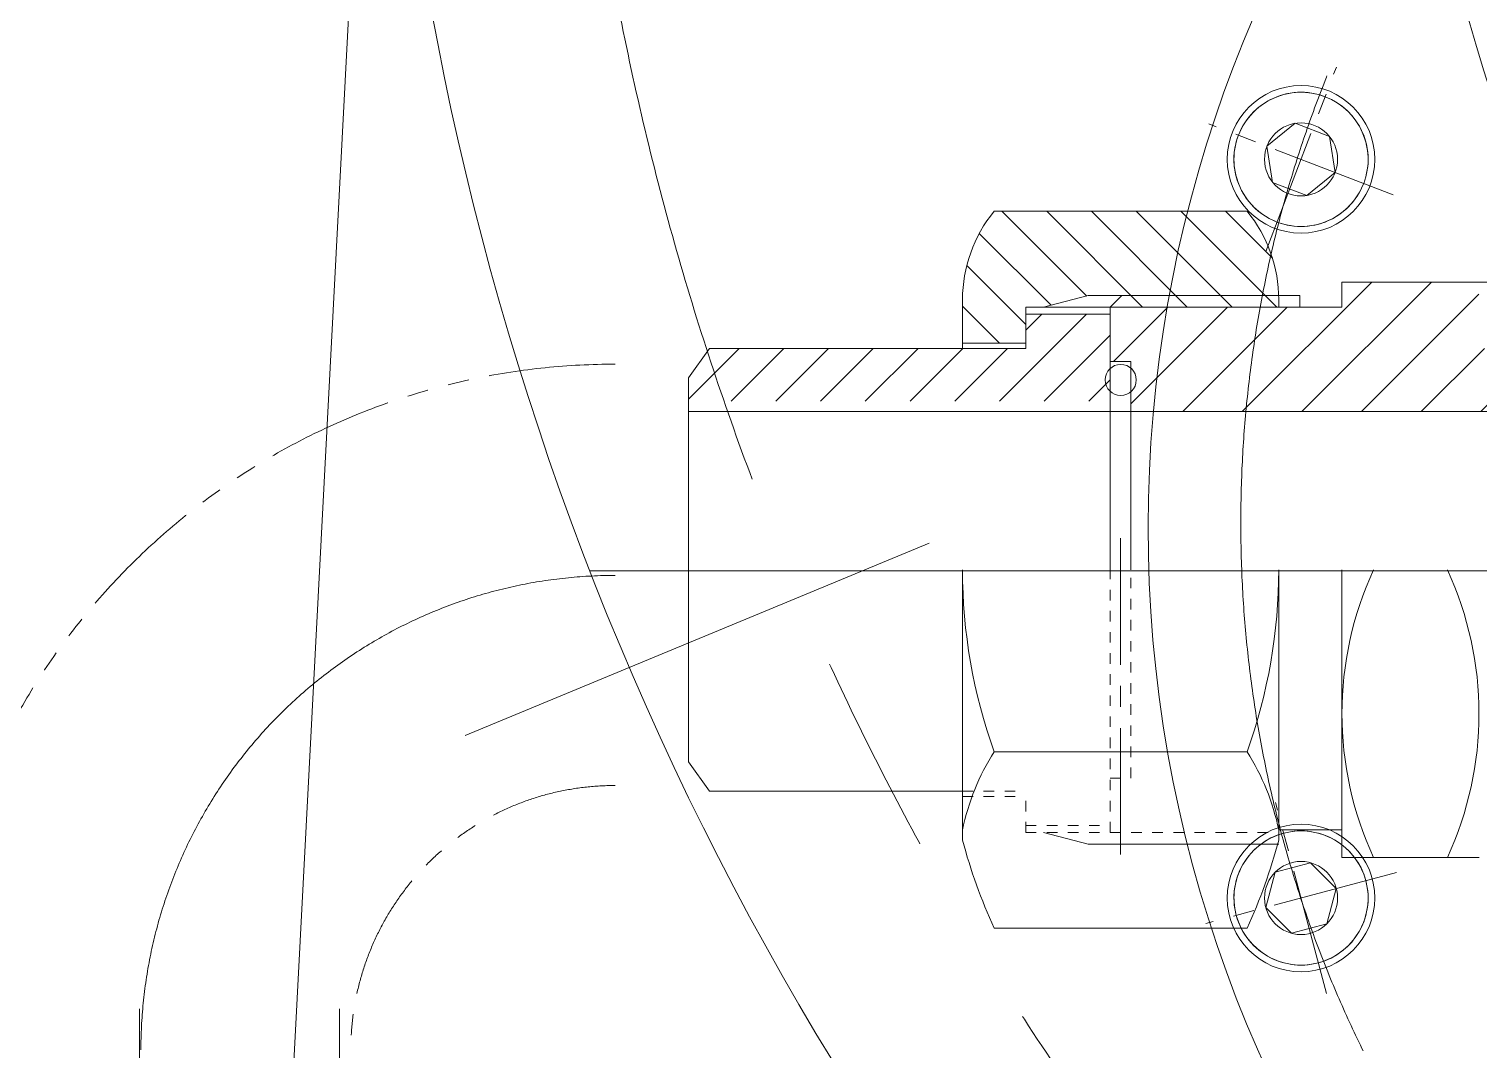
# Model space of a CAD drawing. Header units: millimetres. Extents: x 2 to 671028, y -1 to 511258.
# Drawn here: x 93453 to 96947, y 389244 to 391703 of the extents above; entities that cross this region are included whole.
import ezdxf

# ---------------------------------------------------------------- set-up
doc = ezdxf.new("R2010")
doc.units = ezdxf.units.MM
doc.header["$LTSCALE"] = 25.4
for name, pattern in [('ACAD_ISO02W100', [15, 12, -3]), ('CENTER', [50.800000000000004, 31.75, -6.35, 6.35, -6.35]), ('双点画线', [22, 12, -2, 2, -2, 2, -2]), ('点画线', [18, 12, -2, 2, -2]), ('虚线', [2, 1, -1])]:
    doc.linetypes.add(name, pattern=pattern)
for name, color, linetype, lineweight in [('CAXA1', 5, 'CENTER', 5), ('中心线层', 5, 'CENTER', 5), ('剖面线层', 4, 'Continuous', 5), ('细实线层', 7, 'Continuous', 5), ('虚线层', 6, 'ACAD_ISO02W100', 5)]:
    doc.layers.add(name, color=color, linetype=linetype, lineweight=lineweight)

msp = doc.modelspace()

# ---------------------------------------------------------------- hatches: boundary and pattern name
at = {"layer": '剖面线层', "linetype": 'Continuous', "lineweight": 5}
h = msp.add_hatch(dxfattribs=at)
h.set_pattern_fill('无图案', scale=76.2, angle=314.9999999999998, style=0, pattern_type=0)
h.set_pattern_definition([(314.9999999999998, (99256.2575244205, 390500.0444372432), (53.88153672641508, 53.88153672641477), [])])
edge = h.paths.add_edge_path(flags=0)
edge.add_line((96464.79752441104, 391033.3562064039), (96058.39752441105, 391033.3562064039))
edge.add_line((96464.79752441104, 391051.7712064004), (96464.79752441104, 391033.3562064003))
edge.add_arc((96129.76887859347, 391051.7712064004), 335.0286458324098, 359.9999999999973, 361.6291617235982)
edge.add_line((96086.33752440158, 391061.2962064004), (96464.662097227, 391061.2962064004))
edge.add_line((96058.39752441105, 391033.3562064039), (96086.3375244112, 391061.2962064041))
edge = h.paths.add_edge_path(flags=0)
edge.add_line((95855.19752441104, 390946.9962064004), (95702.79752441104, 390946.9962064004))
edge.add_line((95855.19752441104, 391016.8462064004), (95855.19752441104, 390946.9962064004))
edge.add_line((95855.19752441104, 391033.3562064039), (95855.19752441104, 391016.8462064041))
edge.add_line((95898.05259440206, 391033.3562064039), (95855.19752441326, 391033.3562064039))
edge.add_line((96005.55391854922, 391061.2962064004), (95898.05259439614, 391033.3562064002))
edge.add_line((96086.33752440158, 391061.2962064004), (96005.55391854406, 391061.2962064004))
edge.add_line((96464.66209722702, 391061.2962064004), (96086.33752440085, 391061.2962064004))
edge.add_arc((96129.76887856983, 391051.7712064004), 335.0286458333138, 1.629161723597286, 39.41595768595986)
edge.add_line((95778.99752441104, 391264.4962064004), (96388.59752441105, 391264.4962064004))
edge.add_arc((96037.82617022861, 391051.7712064004), 335.0286458333219, 140.5840423140426, 180.0000000000008)
edge.add_line((95702.79752441104, 390946.9962064004), (95702.79752441104, 391051.7712064004))
h = msp.add_hatch(dxfattribs=at)
h.set_pattern_fill('无图案', scale=101.6, angle=45, style=0, pattern_type=0)
h.set_pattern_definition([(45, (99256.2575244205, 390500.0444372432), (-71.84204896855323, 71.84204896855324), [])])
edge = h.paths.add_edge_path(flags=0)
edge.add_line((97554.45752439684, 390781.8962064004), (97308.03992099069, 390781.8962064004))
edge.add_line((97554.45752439684, 390934.2962064004), (97554.45752439684, 390781.8962064004))
edge.add_line((97336.25292779245, 390934.2962064004), (97554.45752439612, 390934.2962064004))
edge.add_arc((99256.2575244205, 390500.0444372432), 1968.499999999831, 167.2557037164786, 171.7680417789474)
edge.add_line((96108.43552440441, 390781.8962064004), (96108.43552440441, 390829.7321277831))
edge.add_line((97308.03992098775, 390781.8962064004), (96108.43552439408, 390781.8962064004))
edge.add_arc((99256.2575244205, 390500.0444372432), 1968.499999999831, 167.2557037164786, 171.7680417789474)
edge.add_line((97021.05752439685, 390934.2962064004), (97336.25292779245, 390934.2962064004))
edge.add_line((96947.39752441105, 390934.2962064004), (97021.0575244109, 390934.2962064004))
edge.add_line((96947.39752441105, 390955.2089860144), (96947.39752441105, 390934.2962063997))
edge.add_line((96947.39752441105, 391093.8031319688), (96947.39752441105, 390955.2089860155))
edge.add_line((96617.19752441104, 391093.8031319688), (96947.39752441103, 391093.8031319688))
edge.add_line((96617.19752441104, 391033.3562064039), (96617.19752441104, 391093.8031319717))
edge.add_line((96515.59752441105, 391033.3562064039), (96617.19752441105, 391033.3562064039))
edge.add_line((96464.79752441104, 391033.3562064039), (96515.59752441105, 391033.3562064039))
edge.add_line((96058.39752441105, 391033.3562064039), (96464.79752441104, 391033.3562064039))
edge.add_line((96058.39752441105, 391016.8462064004), (96058.39752441105, 391033.3562064002))
edge.add_line((96058.39752441105, 390902.5462064004), (96058.39752441105, 391016.8462064004))
edge.add_line((96108.43552440441, 390902.5462064004), (96058.39752440438, 390902.5462064004))
edge.add_line((96108.43552440441, 390886.6006303396), (96108.43552440441, 390902.5462063997))
edge.add_arc((96083.9916356815, 390858.1663790623), 37.49680441130784, 310.6844470242543, 409.3155529757922)
h = msp.add_hatch(dxfattribs=at)
h.set_pattern_fill('无图案', scale=76.2, angle=44.99999999999989, style=0, pattern_type=0)
h.set_pattern_definition([(44.99999999999989, (99256.2575244205, 390500.0444372432), (-53.88153672641482, 53.88153672641504), [])])
edge = h.paths.add_edge_path(flags=0)
edge.add_line((96058.39752441105, 390807.2962064004), (95042.39752441105, 390807.2962064004))
edge.add_line((96058.39752441105, 390902.5462064004), (96058.39752441105, 390807.2962064004))
edge.add_line((96058.39752441105, 391016.8462064004), (96058.39752441105, 390902.5462064004))
edge.add_line((95855.19752441104, 391016.8462064004), (96058.39752441103, 391016.8462064004))
edge.add_line((95855.19752441104, 390946.9962064004), (95855.19752441104, 391016.8462064004))
edge.add_line((95855.19752441104, 390934.2962064004), (95855.19752441104, 390946.9962064004))
edge.add_line((95702.79752441104, 390934.2962064004), (95855.19752441104, 390934.2962064004))
edge.add_line((95093.19752441104, 390934.2962064004), (95702.79752441104, 390934.2962064004))
edge.add_line((95042.39752441105, 390883.4962064004), (95093.19752441105, 390934.2962064004))
edge.add_line((95042.39752441105, 390807.2962064004), (95042.39752441105, 390883.4962064004))

# ---------------------------------------------------------------- linework, layer by layer
at = {"color": 7, "lineweight": 5}
for p, q in [((94313.24084842, 393456.0640154163), (93839.74189945143, 384421.1658483834)), ((96445.1480085723, 391533.6310401635), (96437.70960665363, 391529.5923174446)), ((96452.78758681193, 391537.2749320746), (96445.1480085723, 391533.6310401635)), ((96460.60740186702, 391540.5140055261), (96452.78758681193, 391537.2749320746)), ((96468.58602013774, 391543.3393824379), (96460.60740186702, 391540.5140055261)), ((96476.70157280863, 391545.7433186547), (96468.58602013774, 391543.3393824379)), ((96484.9318156736, 391547.7192251474), (96476.70157280863, 391545.7433186547)), ((96493.25419023838, 391549.2616861099), (96484.9318156736, 391547.7192251474)), ((96501.64588546156, 391550.3664737377), (96493.25419023838, 391549.2616861099)), ((96510.08390025272, 391551.0305599019), (96501.64588546156, 391550.3664737377)), ((96518.54510665647, 391551.2521243934), (96510.08390025272, 391551.0305599019)), ((96527.00631303656, 391551.0305599019), (96518.54510665647, 391551.2521243934)), ((96535.44432782773, 391550.3664737377), (96527.00631303656, 391551.0305599019)), ((96543.83602305091, 391549.2616861099), (96535.44432782773, 391550.3664737377)), ((96552.1583976157, 391547.7192251474), (96543.83602305091, 391549.2616861099)), ((96560.38864048067, 391545.7433186547), (96552.1583976157, 391547.7192251474)), ((96568.50419315156, 391543.3393824379), (96560.38864048067, 391545.7433186547)), ((96576.48281142228, 391540.5140055261), (96568.50419315156, 391543.3393824379)), ((96584.30262647737, 391537.2749320746), (96576.48281142228, 391540.5140055261)), ((96576.48281142228, 391540.5140055261), (96576.48281142228, 391540.5140055261)), ((96591.94220474064, 391533.6310401635), (96584.30262647737, 391537.2749320746)), ((96599.38060665931, 391529.5923174446), (96591.94220474064, 391533.6310401635)), ((96398.40013957136, 391497.7601386582), (96392.90314191244, 391491.3239813382)), ((96404.2264462255, 391503.8997848128), (96398.40013957136, 391497.7601386582)), ((96410.36609238591, 391509.7260914728), (96404.2264462255, 391503.8997848128)), ((96416.80224970002, 391515.2230891258), (96410.36609238591, 391509.7260914728)), ((96423.51727710366, 391520.3757108915), (96416.80224970002, 391515.2230891258)), ((96430.49276922047, 391525.1698337834), (96423.51727710366, 391520.3757108915)), ((96437.70960665363, 391529.5923174446), (96430.49276922047, 391525.1698337834)), ((96606.59744409248, 391525.1698337834), (96599.38060665931, 391529.5923174446)), ((96613.57293618564, 391520.3757108915), (96606.59744409248, 391525.1698337834)), ((96620.28796358928, 391515.2230891258), (96613.57293618564, 391520.3757108915)), ((96626.72412090338, 391509.7260914728), (96620.28796358928, 391515.2230891258)), ((96632.8637670638, 391503.8997848128), (96626.72412090338, 391509.7260914728)), ((96638.69007371794, 391497.7601386582), (96632.8637670638, 391503.8997848128)), ((96644.18707137684, 391491.3239813382), (96638.69007371794, 391497.7601386582)), ((96374.49519086293, 391462.9782224778), (96370.85129896365, 391455.3386442145)), ((96378.53391358777, 391470.4166243905), (96374.49519086293, 391462.9782224778)), ((96382.95639726668, 391477.6334618237), (96378.53391358777, 391470.4166243905)), ((96387.7505201349, 391484.6089539168), (96382.95639726668, 391477.6334618237)), ((96392.90314191244, 391491.3239813382), (96387.7505201349, 391484.6089539168)), ((96436.40106306244, 391421.1132684132), (96504.7807226166, 391476.4860248997)), ((96436.40106306244, 391421.1132684132), (96504.7807226166, 391476.4860248997)), ((96586.92476618699, 391444.9538808801), (96504.7807226166, 391476.4860248997)), ((96649.3396931544, 391484.6089539168), (96644.18707137684, 391491.3239813382)), ((96654.13381602262, 391477.6334618237), (96649.3396931544, 391484.6089539168)), ((96658.55629970152, 391470.4166243905), (96654.13381602262, 391477.6334618237)), ((96662.59502242635, 391462.9782224778), (96658.55629970152, 391470.4166243905)), ((96666.23891432564, 391455.3386442145), (96662.59502242635, 391462.9782224778)), ((96362.38291237764, 391431.4246582355), (96360.40700589083, 391423.1944153587)), ((96364.78684858847, 391439.5402108946), (96362.38291237764, 391431.4246582355)), ((96367.612225518, 391447.5188291653), (96364.78684858847, 391439.5402108946)), ((96370.85129896365, 391455.3386442145), (96367.612225518, 391447.5188291653)), ((96600.68915022686, 391358.0489803739), (96586.92476618699, 391444.9538808801)), ((96669.47798777129, 391447.5188291653), (96666.23891432564, 391455.3386442145)), ((96672.30336470083, 391439.5402108946), (96669.47798777129, 391447.5188291653)), ((96674.70730091166, 391431.4246582355), (96672.30336470083, 391439.5402108946)), ((96676.68320739847, 391423.1944153587), (96674.70730091166, 391431.4246582355)), ((96357.0956711363, 391398.0423307737), (96356.8741066508, 391389.5811243936)), ((96357.75975730643, 391406.4803455767), (96357.0956711363, 391398.0423307737)), ((96358.86454493421, 391414.872040788), (96357.75975730643, 391406.4803455767)), ((96360.40700589083, 391423.1944153587), (96358.86454493421, 391414.872040788)), ((96436.40106306244, 391421.1132684132), (96450.16544710229, 391334.2083679012)), ((96678.22566837873, 391414.872040788), (96676.68320739847, 391423.1944153587)), ((96679.33045598287, 391406.4803455767), (96678.22566837873, 391414.872040788)), ((96679.99454215298, 391398.0423307737), (96679.33045598287, 391406.4803455767)), ((96680.21610666215, 391389.5811243936), (96679.99454215298, 391398.0423307737)), ((96356.8741066508, 391389.5811243936), (96357.0956711363, 391381.1199180135)), ((96357.0956711363, 391381.1199180135), (96357.75975730643, 391372.6819032105)), ((96357.75975730643, 391372.6819032105), (96358.86454493421, 391364.2902079932)), ((96358.86454493421, 391364.2902079932), (96360.40700589083, 391355.9678334285)), ((96600.68915022686, 391358.0489803739), (96532.30949067268, 391302.6762238875)), ((96676.68320739847, 391355.9678334285), (96678.22566837873, 391364.2902079932)), ((96678.22566837873, 391364.2902079932), (96679.33045598287, 391372.6819032105)), ((96679.33045598287, 391372.6819032105), (96679.99454215298, 391381.1199180135)), ((96679.99454215298, 391381.1199180135), (96680.21610666215, 391389.5811243936)), ((96360.40700589083, 391355.9678334285), (96362.38291237764, 391347.7375905517)), ((96362.38291237764, 391347.7375905517), (96364.78684858847, 391339.6220378926)), ((96364.78684858847, 391339.6220378926), (96367.612225518, 391331.6434196219)), ((96367.612225518, 391331.6434196219), (96370.85129896365, 391323.8236045727)), ((96370.85129896365, 391323.8236045727), (96374.49519086293, 391316.1840263094)), ((96532.30949067268, 391302.6762238875), (96450.16544710229, 391334.2083679012)), ((96662.59502242635, 391316.1840263094), (96666.23891432564, 391323.8236045727)), ((96666.23891432564, 391323.8236045727), (96669.47798777129, 391331.6434196219)), ((96669.47798777129, 391331.6434196219), (96672.30336470083, 391339.6220378926)), ((96669.47798777129, 391331.6434196219), (96669.47798777129, 391331.6434196219)), ((96672.30336470083, 391339.6220378926), (96674.70730091166, 391347.7375905517)), ((96674.70730091166, 391347.7375905517), (96676.68320739847, 391355.9678334285)), ((96374.49519086293, 391316.1840263094), (96378.53391358777, 391308.7456243967)), ((96378.53391358777, 391308.7456243967), (96382.95639726668, 391301.5287869635)), ((96382.95639726668, 391301.5287869635), (96387.7505201349, 391294.5532948644)), ((96387.7505201349, 391294.5532948644), (96392.90314191244, 391287.8382674489)), ((96392.90314191244, 391287.8382674489), (96398.40013957136, 391281.402110129)), ((96638.69007371794, 391281.402110129), (96644.18707137684, 391287.8382674489)), ((96644.18707137684, 391287.8382674489), (96649.3396931544, 391294.5532948644)), ((96649.3396931544, 391294.5532948644), (96654.13381602262, 391301.5287869635)), ((96654.13381602262, 391301.5287869635), (96658.55629970152, 391308.7456243967)), ((96658.55629970152, 391308.7456243967), (96662.59502242635, 391316.1840263094)), ((95778.99752441104, 391264.4962064004), (96388.59752441105, 391264.4962064004)), ((96398.40013957136, 391281.402110129), (96404.2264462255, 391275.2624639744)), ((96404.2264462255, 391275.2624639744), (96410.36609238591, 391269.4361573144)), ((96410.36609238591, 391269.4361573144), (96416.80224970002, 391263.9391596555)), ((96416.80224970002, 391263.9391596555), (96423.51727710366, 391258.7865378957)), ((96423.51727710366, 391258.7865378957), (96430.49276922047, 391253.9924150038)), ((96430.49276922047, 391253.9924150038), (96437.70960665363, 391249.5699313367)), ((96599.38060665931, 391249.5699313367), (96606.59744409248, 391253.9924150038)), ((96606.59744409248, 391253.9924150038), (96613.57293618564, 391258.7865378957)), ((96613.57293618564, 391258.7865378957), (96620.28796358928, 391263.9391596555)), ((96620.28796358928, 391263.9391596555), (96626.72412090338, 391269.4361573144)), ((96626.72412090338, 391269.4361573144), (96632.8637670638, 391275.2624639744)), ((96632.8637670638, 391275.2624639744), (96638.69007371794, 391281.402110129)), ((96437.70960665363, 391249.5699313367), (96445.1480085723, 391245.5312086237)), ((96445.1480085723, 391245.5312086237), (96452.78758681193, 391241.8873167126)), ((96452.78758681193, 391241.8873167126), (96460.60740186702, 391238.648243261)), ((96460.60740186702, 391238.648243261), (96460.60740186702, 391238.648243261)), ((96460.60740186702, 391238.648243261), (96468.58602013774, 391235.8228663433)), ((96468.58602013774, 391235.8228663433), (96476.70157280863, 391233.4189301325)), ((96476.70157280863, 391233.4189301325), (96484.9318156736, 391231.4430236339)), ((96484.9318156736, 391231.4430236339), (96493.25419023838, 391229.9005626772)), ((96493.25419023838, 391229.9005626772), (96501.64588546156, 391228.7957750435)), ((96501.64588546156, 391228.7957750435), (96510.08390025272, 391228.1316888793)), ((96510.08390025272, 391228.1316888793), (96518.54510665647, 391227.9101243938)), ((96518.54510665647, 391227.9101243938), (96527.00631303656, 391228.1316888793)), ((96527.00631303656, 391228.1316888793), (96535.44432782773, 391228.7957750435)), ((96535.44432782773, 391228.7957750435), (96543.83602305091, 391229.9005626772)), ((96543.83602305091, 391229.9005626772), (96552.1583976157, 391231.4430236339)), ((96552.1583976157, 391231.4430236339), (96560.38864048067, 391233.4189301325)), ((96560.38864048067, 391233.4189301325), (96568.50419315156, 391235.8228663433)), ((96568.50419315156, 391235.8228663433), (96576.48281142228, 391238.648243261)), ((96576.48281142228, 391238.648243261), (96584.30262647737, 391241.8873167126)), ((96584.30262647737, 391241.8873167126), (96591.94220474064, 391245.5312086237)), ((96591.94220474064, 391245.5312086237), (96599.38060665931, 391249.5699313367)), ((97021.05752439685, 391093.8031319688), (96617.19752441104, 391093.8031319688)), ((96617.19752441104, 391093.8031319688), (96617.19752441104, 391033.3562064039)), ((95702.79752441104, 391051.7712064004), (95702.79752441104, 390934.2962064004)), ((96058.39752441105, 391033.3562064039), (96086.33752440158, 391061.2962064004)), ((96464.66209722702, 391061.2962064004), (96515.59752441105, 391061.2962064004)), ((96464.79752441104, 391051.7712064004), (96464.79752441104, 391033.3562064039)), ((96515.59752441105, 391061.2962064004), (96515.59752441105, 391033.3562064039)), ((95855.19752441104, 391033.3562064039), (96617.19752441104, 391033.3562064039)), ((95855.19752441104, 391033.3562064039), (95855.19752441104, 390934.2962064004)), ((95855.19752441104, 391016.8462064004), (96058.39752441105, 391016.8462064004)), ((96058.39752441105, 391033.3562064039), (96058.39752441105, 390400.8962064004)), ((95702.79752441104, 390946.9962064004), (95855.19752441104, 390946.9962064004)), ((95093.19752441104, 390934.2962064004), (95042.39752441105, 390863.3256177647)), ((95093.19752441104, 390934.2962064004), (95855.19752441104, 390934.2962064004)), ((96058.39752441105, 390902.5462064004), (96108.43552440441, 390902.5462064004)), ((96108.43552440441, 390902.5462064004), (96108.43552440441, 390400.8962064004)), ((95042.39752441105, 390863.3256177647), (95042.39752441105, 389938.6432567146)), ((95042.39752441105, 390781.8962064004), (96058.39752441105, 390781.8962064004)), ((95928.00868262518, 390781.8962064004), (97554.37068260815, 390781.8962064004)), ((95702.79752441104, 390400.8962064004), (95702.79752441104, 389750.0212064004)), ((96464.79752441104, 390400.8962064004), (96464.79752441104, 389750.0212064004)), ((96617.19752441104, 390400.8962064004), (96617.19752441104, 389707.989280832)), ((96388.59752441105, 389962.7462064004), (95778.99752441104, 389962.7462064004)), ((95093.19752441104, 389867.6726680848), (95042.39752441105, 389938.6432567146)), ((95093.19752441104, 389867.4962064004), (95702.79752441104, 389867.4962064004)), ((96437.70960665363, 389750.5189431437), (96430.49276922047, 389746.0964594766)), ((96445.1480085723, 389754.5576658627), (96437.70960665363, 389750.5189431437)), ((96452.78758681193, 389758.2015577737), (96445.1480085723, 389754.5576658627)), ((96460.60740186702, 389761.4406312194), (96452.78758681193, 389758.2015577737)), ((96468.58602013774, 389764.2660081312), (96460.60740186702, 389761.4406312194)), ((96464.79752441104, 389774.5198430136), (96617.19752441104, 389774.5198430136)), ((96476.70157280863, 389766.6699443479), (96468.58602013774, 389764.2660081312)), ((96484.9318156736, 389768.6458508466), (96476.70157280863, 389766.6699443479)), ((96476.70157280863, 389766.6699443479), (96476.70157280863, 389766.6699443479)), ((96493.25419023838, 389770.1883118032), (96484.9318156736, 389768.6458508466)), ((96501.64588546156, 389771.293099431), (96493.25419023838, 389770.1883118032)), ((96510.08390025272, 389771.957185607), (96501.64588546156, 389771.293099431)), ((96518.54510665647, 389772.1787500866), (96510.08390025272, 389771.957185607)), ((96527.00631303656, 389771.957185607), (96518.54510665647, 389772.1787500866)), ((96535.44432782773, 389771.293099431), (96527.00631303656, 389771.957185607)), ((96543.83602305091, 389770.1883118032), (96535.44432782773, 389771.293099431)), ((96552.1583976157, 389768.6458508466), (96543.83602305091, 389770.1883118032)), ((96560.38864048067, 389766.6699443479), (96552.1583976157, 389768.6458508466)), ((96568.50419315156, 389764.2660081312), (96560.38864048067, 389766.6699443479)), ((96576.48281142228, 389761.4406312194), (96568.50419315156, 389764.2660081312)), ((96584.30262647737, 389758.2015577737), (96576.48281142228, 389761.4406312194)), ((96591.94220474064, 389754.5576658627), (96584.30262647737, 389758.2015577737)), ((96599.38060665931, 389750.5189431437), (96591.94220474064, 389754.5576658627)), ((96606.59744409248, 389746.0964594766), (96599.38060665931, 389750.5189431437)), ((96398.40013957136, 389718.6867643515), (96392.90314191244, 389712.2506070315)), ((96404.2264462255, 389724.8264105119), (96398.40013957136, 389718.6867643515)), ((96410.36609238591, 389730.652717172), (96404.2264462255, 389724.8264105119)), ((96416.80224970002, 389736.149714819), (96410.36609238591, 389730.652717172)), ((96423.51727710366, 389741.3023365848), (96416.80224970002, 389736.149714819)), ((96430.49276922047, 389746.0964594766), (96423.51727710366, 389741.3023365848)), ((96613.57293618564, 389741.3023365848), (96606.59744409248, 389746.0964594766)), ((96620.28796358928, 389736.149714819), (96613.57293618564, 389741.3023365848)), ((96626.72412090338, 389730.652717172), (96620.28796358928, 389736.149714819)), ((96632.8637670638, 389724.8264105119), (96626.72412090338, 389730.652717172)), ((96638.69007371794, 389718.6867643515), (96632.8637670638, 389724.8264105119)), ((96644.18707137684, 389712.2506070315), (96638.69007371794, 389718.6867643515)), ((96374.49519086293, 389683.904848171), (96370.85129896365, 389676.2652699137)), ((96378.53391358777, 389691.3432500897), (96374.49519086293, 389683.904848171)), ((96382.95639726668, 389698.5600875228), (96378.53391358777, 389691.3432500897)), ((96387.7505201349, 389705.5355796101), (96382.95639726668, 389698.5600875228)), ((96392.90314191244, 389712.2506070315), (96387.7505201349, 389705.5355796101)), ((96541.31812362968, 389695.4978065496), (96456.32806717287, 389672.7247895527)), ((96603.53516311328, 389633.2807670837), (96541.31812362968, 389695.4978065496)), ((96947.39752441105, 389707.989280832), (96617.19752441104, 389707.989280832)), ((96649.3396931544, 389705.5355796101), (96644.18707137684, 389712.2506070315)), ((96654.13381602262, 389698.5600875228), (96649.3396931544, 389705.5355796101)), ((96658.55629970152, 389691.3432500897), (96654.13381602262, 389698.5600875228)), ((96662.59502242635, 389683.904848171), (96658.55629970152, 389691.3432500897)), ((96666.23891432564, 389676.2652699137), (96662.59502242635, 389683.904848171)), ((96362.38291237764, 389652.3512839288), (96360.40700589083, 389644.1210410579)), ((96364.78684858847, 389660.4668365878), (96362.38291237764, 389652.3512839288)), ((96367.612225518, 389668.4454548585), (96364.78684858847, 389660.4668365878)), ((96370.85129896365, 389676.2652699137), (96367.612225518, 389668.4454548585)), ((96433.55505019966, 389587.7347330959), (96456.32806717287, 389672.7247895527)), ((96433.55505019966, 389587.7347330959), (96456.32806717287, 389672.7247895527)), ((96669.47798777129, 389668.4454548585), (96666.23891432564, 389676.2652699137)), ((96672.30336470083, 389660.4668365878), (96669.47798777129, 389668.4454548585)), ((96674.70730091166, 389652.3512839288), (96672.30336470083, 389660.4668365878)), ((96676.68320739847, 389644.1210410579), (96674.70730091166, 389652.3512839288)), ((96674.70730091166, 389652.3512839288), (96674.70730091166, 389652.3512839288)), ((96357.0956711363, 389618.9689564729), (96356.8741066508, 389610.5077500868)), ((96356.8741066508, 389610.5077500868), (96357.0956711363, 389602.0465437067)), ((96357.75975730643, 389627.4069712759), (96357.0956711363, 389618.9689564729)), ((96358.86454493421, 389635.7986664872), (96357.75975730643, 389627.4069712759)), ((96360.40700589083, 389644.1210410579), (96358.86454493421, 389635.7986664872)), ((96603.53516311328, 389633.2807670837), (96580.76214611642, 389548.290710621)), ((96678.22566837873, 389635.7986664872), (96676.68320739847, 389644.1210410579)), ((96679.33045598287, 389627.4069712759), (96678.22566837873, 389635.7986664872)), ((96679.99454215298, 389618.9689564729), (96679.33045598287, 389627.4069712759)), ((96680.21610666215, 389610.5077500868), (96679.99454215298, 389618.9689564729)), ((96679.99454215298, 389602.0465437067), (96680.21610666215, 389610.5077500868)), ((96357.0956711363, 389602.0465437067), (96357.75975730643, 389593.6085289037)), ((96357.75975730643, 389593.6085289037), (96358.86454493421, 389585.2168336924)), ((96358.86454493421, 389585.2168336924), (96360.40700589083, 389576.8944591217)), ((96360.40700589083, 389576.8944591217), (96362.38291237764, 389568.6642162508)), ((96433.55505019966, 389587.7347330959), (96495.7720896596, 389525.51769363)), ((96674.70730091166, 389568.6642162508), (96676.68320739847, 389576.8944591217)), ((96676.68320739847, 389576.8944591217), (96678.22566837873, 389585.2168336924)), ((96678.22566837873, 389585.2168336924), (96679.33045598287, 389593.6085289037)), ((96679.33045598287, 389593.6085289037), (96679.99454215298, 389602.0465437067)), ((96362.38291237764, 389568.6642162508), (96364.78684858847, 389560.5486635918)), ((96364.78684858847, 389560.5486635918), (96367.612225518, 389552.5700453151)), ((96367.612225518, 389552.5700453151), (96370.85129896365, 389544.750230266)), ((96370.85129896365, 389544.750230266), (96374.49519086293, 389537.1106520027)), ((96580.76214611642, 389548.290710621), (96495.7720896596, 389525.51769363)), ((96662.59502242635, 389537.1106520027), (96666.23891432564, 389544.750230266)), ((96666.23891432564, 389544.750230266), (96669.47798777129, 389552.5700453151)), ((96669.47798777129, 389552.5700453151), (96672.30336470083, 389560.5486635918)), ((96672.30336470083, 389560.5486635918), (96674.70730091166, 389568.6642162508)), ((95778.99752441104, 389537.4726680848), (96388.59752441105, 389537.4726680848)), ((96374.49519086293, 389537.1106520027), (96378.53391358777, 389529.6722500899)), ((96378.53391358777, 389529.6722500899), (96382.95639726668, 389522.4554126568)), ((96382.95639726668, 389522.4554126568), (96387.7505201349, 389515.4799205695)), ((96387.7505201349, 389515.4799205695), (96392.90314191244, 389508.7648931482)), ((96392.90314191244, 389508.7648931482), (96398.40013957136, 389502.3287358281)), ((96638.69007371794, 389502.3287358281), (96644.18707137684, 389508.7648931482)), ((96644.18707137684, 389508.7648931482), (96649.3396931544, 389515.4799205695)), ((96649.3396931544, 389515.4799205695), (96654.13381602262, 389522.4554126568)), ((96654.13381602262, 389522.4554126568), (96658.55629970152, 389529.6722500899)), ((96658.55629970152, 389529.6722500899), (96662.59502242635, 389537.1106520027)), ((96398.40013957136, 389502.3287358281), (96404.2264462255, 389496.1890896677)), ((96404.2264462255, 389496.1890896677), (96410.36609238591, 389490.3627830076)), ((96410.36609238591, 389490.3627830076), (96416.80224970002, 389484.8657853546)), ((96416.80224970002, 389484.8657853546), (96423.51727710366, 389479.713163589)), ((96423.51727710366, 389479.713163589), (96430.49276922047, 389474.919040697)), ((96430.49276922047, 389474.919040697), (96437.70960665363, 389470.49655703)), ((96599.38060665931, 389470.49655703), (96606.59744409248, 389474.919040697)), ((96606.59744409248, 389474.919040697), (96613.57293618564, 389479.713163589)), ((96613.57293618564, 389479.713163589), (96620.28796358928, 389484.8657853546)), ((96620.28796358928, 389484.8657853546), (96626.72412090338, 389490.3627830076)), ((96626.72412090338, 389490.3627830076), (96632.8637670638, 389496.1890896677)), ((96632.8637670638, 389496.1890896677), (96638.69007371794, 389502.3287358281)), ((96437.70960665363, 389470.49655703), (96445.1480085723, 389466.4578343169)), ((96445.1480085723, 389466.4578343169), (96452.78758681193, 389462.8139424059)), ((96452.78758681193, 389462.8139424059), (96460.60740186702, 389459.5748689543)), ((96460.60740186702, 389459.5748689543), (96468.58602013774, 389456.7494920425)), ((96468.58602013774, 389456.7494920425), (96476.70157280863, 389454.3455558257)), ((96476.70157280863, 389454.3455558257), (96484.9318156736, 389452.3696493271)), ((96484.9318156736, 389452.3696493271), (96493.25419023838, 389450.8271883764)), ((96493.25419023838, 389450.8271883764), (96501.64588546156, 389449.7224007427)), ((96501.64588546156, 389449.7224007427), (96510.08390025272, 389449.0583145726)), ((96510.08390025272, 389449.0583145726), (96518.54510665647, 389448.836750093)), ((96518.54510665647, 389448.836750093), (96527.00631303656, 389449.0583145726)), ((96527.00631303656, 389449.0583145726), (96535.44432782773, 389449.7224007427)), ((96535.44432782773, 389449.7224007427), (96543.83602305091, 389450.8271883764)), ((96543.83602305091, 389450.8271883764), (96552.1583976157, 389452.3696493271)), ((96552.1583976157, 389452.3696493271), (96560.38864048067, 389454.3455558257)), ((96560.38864048067, 389454.3455558257), (96568.50419315156, 389456.7494920425)), ((96560.38864048067, 389454.3455558257), (96560.38864048067, 389454.3455558257)), ((96568.50419315156, 389456.7494920425), (96576.48281142228, 389459.5748689543)), ((96576.48281142228, 389459.5748689543), (96584.30262647737, 389462.8139424059)), ((96584.30262647737, 389462.8139424059), (96591.94220474064, 389466.4578343169)), ((96591.94220474064, 389466.4578343169), (96599.38060665931, 389470.49655703))]:
    msp.add_line(p, q, dxfattribs=at)
for centre, radius in [((101669.3690473909, 393069.6663581504), 9811.03989755458), ((101669.3690473909, 393069.6663581504), 4931.966972497355), ((96518.54510665647, 391389.5811243936), 177.8), ((96518.54510665647, 391389.5811243936), 87.98818102449896), ((96518.54510665647, 389610.5077500868), 177.8), ((96518.54510665647, 389610.5077500868), 87.98818102449896)]:
    msp.add_circle(centre, radius, dxfattribs=at)
for centre, radius, start, end in [((101675.9905718509, 399420.5573617356), 14795.5, 301.3557931603836, 238.5850138849788), ((101662.5244769191, 399420.5573617356), 13868.40000000001, 303.5084241406879, 236.5560396315401), ((101669.3690473909, 393070.5573617356), 7365.999999999982, 148.668748837498, 31.33325685429605), ((99261.56198877897, 390500.0444372432), 3111.500000000002, 108.8191511399949, 344.8541404435543), ((96518.54510665647, 391389.5811243936), 161.671, 339.0000000005918, 159.0000000005918), ((96518.54510665647, 391389.5811243936), 161.671, 159.0000000005918, 339.0000000005918), ((96037.82617022861, 391051.7712064004), 335.0286458333189, 140.5840423117712, 180.0000020752369), ((96129.76887856983, 391051.7712064004), 335.0286458333146, 359.9999979030852, 39.41595779370502), ((97000.57877441104, 390400.8962064004), 1297.781249999988, 180, 199.7316138814002), ((95167.01627438738, 390400.8962064004), 1297.781249999959, 340.2683861185998, 0), ((97442.89596191104, 390054.4427436191), 825.6984374999762, 155.1913976043324, 204.8086023956676), ((96121.69908691105, 390054.4427436191), 825.6984374999762, 335.1913976043323, 24.80860239566767), ((96255.60076288413, 389660.2648340598), 564.4870481547342, 147.5983065725531, 168.3223669403986), ((95911.99428593795, 389660.2648340598), 564.4870481547342, 11.67763305960136, 32.40169342744691), ((96518.54510665647, 389610.5077500868), 161.671, 15.00000000027671, 195.0000000002767), ((97004.85238816551, 390096.8827780219), 1347.464217739237, 194.9169116043658, 204.5292463386679), ((95162.74266065657, 390096.8827780219), 1347.464217739238, 335.4707536613321, 345.0830883956341), ((96518.54510665647, 389610.5077500868), 161.671, 195.0000000002767, 15.00000000027671)]:
    msp.add_arc(centre, radius, start, end, dxfattribs=at)
msp.add_open_spline([(112198.5427856337, 409943.1789054616), (111307.2470530167, 410897.4012752193), (109271.0579454396, 412607.2829161896), (105648.3866610946, 414323.4293545559), (101648.9464515494, 415013.2322263655), (97577.23854547665, 414596.344339884), (93714.41176032666, 413143.8676988124), (90329.11237771678, 410718.7625545702), (87667.69709786214, 407468.2136954415), (85926.41424469519, 403609.8767344073), (85198.87912497595, 399395.78851696), (85693.17407084386, 395116.6753073484), (87239.8714190146, 391073.051955819), (89811.09554308541, 387548.4581325737), (93226.13137570788, 384790.0567672118), (97266.85880996696, 383002.3050718221), (101660.4092579354, 382303.5371758403), (106112.0030346209, 382788.5627114057), (110316.2048724221, 384409.2140055803), (113975.4500519028, 387087.7101671454), (116841.9189455209, 390638.1022690486), (118700.9587360326, 394836.9310792258), (119165.4301173266, 397877.9604662112), (119207.7309877658, 399400.358219332)], degree=3, knots=[0, 0, 0, 0, 6187.66602571643, 12450.35545818365, 18783.7763803084, 25175.55398044752, 31622.06567916289, 38124.71359481811, 44683.23785818888, 51298.55092183362, 57973.87072775419, 64697.01929391086, 71462.74865718019, 78273.5017955374, 85129.2788968426, 92030.08014527893, 98977.28584344212, 105969.7011519076, 113006.6229990649, 120087.9511856509, 127214.4959447548, 134386.4928486813, 141603.663266158, 141603.663266158, 141603.663266158, 141603.663266158], dxfattribs=at)
at = {"layer": 'CAXA1', "linetype": 'CENTER', "lineweight": 5, "ltscale": 3}
for p, q in [((95622.40174813289, 390465.4156512353), (94504.03413966893, 390002.1726200951)), ((94805.13066874481, 390398.4444372373), (104220.5928599447, 390398.4444372373)), ((93719.05752439685, 389343.5104716344), (93719.05752439685, 383558.2010193932))]:
    msp.add_line(p, q, dxfattribs=at)
for centre, radius in [((101675.9905718509, 399420.5573617356), 14351), ((101675.9905718509, 399420.5573617297), 13716), ((99256.2575244205, 390513.8588045761), 2882.9)]:
    msp.add_circle(centre, radius, dxfattribs=at)
for centre, radius, start, end in [((101669.3690473909, 393070.5573617356), 6921.500000000004, 148.6692551225773, 31.33337962840525), ((94865.83010691125, 389244.4505167125), 1143, 90, 180.0000006136497)]:
    msp.add_arc(centre, radius, start, end, dxfattribs=at)
at = {"layer": '中心线层', "color": 7, "linetype": '点画线', "lineweight": 5}
for p, q in [((96433.2997641217, 391167.5094147618), (96603.7904491676, 391611.6528340254)), ((96740.61681629419, 391304.3357818647), (96296.47339701875, 391474.8264669225)), ((96083.79752441104, 390477.0962064004), (96083.79752441104, 389673.8212064004)), ((96580.11065172404, 389380.7420078614), (96456.97956156525, 389840.2734923122)), ((96748.31084888185, 389672.0732951663), (96288.77936440743, 389548.9422050134))]:
    msp.add_line(p, q, dxfattribs=at)
at = {"layer": '细实线层', "color": 7, "linetype": 'Continuous', "lineweight": 5}
for p, q in [((96005.55391854922, 391061.2962064004), (95898.05259440206, 391033.3562064039)), ((96005.55391854922, 391061.2962064004), (96464.66209722702, 391061.2962064004)), ((96005.55391854922, 389740.4962064004), (95898.05259440206, 389768.4362064028)), ((96005.55391854922, 389740.4962064004), (96464.66209722702, 389740.4962064004))]:
    msp.add_line(p, q, dxfattribs=at)
at = {"layer": '细实线层', "color": 7, "linetype": '双点画线', "lineweight": 5}
msp.add_line((94201.65752439685, 389343.5105044388), (94201.65752439685, 383321.7709622705), dxfattribs=at)
at = {"layer": '细实线层', "color": 7, "linetype": 'Continuous', "lineweight": 5}
msp.add_circle((96083.9916356815, 390858.1663790623), 37.4968044113081, dxfattribs=at)
at = {"layer": '细实线层', "color": 7, "linetype": '双点画线', "lineweight": 5}
for radius in [1651.781353569533, 637.0287591624095]:
    msp.add_arc((94865.83010691125, 389244.4505167125), radius, 90, 180, dxfattribs=at)
at = {"layer": '虚线层', "color": 7, "linetype": '虚线', "lineweight": 5}
for p, q in [((96058.39752441105, 389768.4362064028), (96058.39752441105, 390400.8962064004)), ((96108.43552440441, 389899.2462064004), (96108.43552440441, 390400.8962064004)), ((96058.39752441105, 389899.2462064004), (96108.43552440441, 389899.2462064004)), ((95702.79752441104, 389867.4962064004), (95855.19752441104, 389867.4962064004)), ((95855.19752441104, 389768.4362064028), (95855.19752441104, 389867.4962064004)), ((95702.79752441104, 389854.7962064004), (95855.19752441104, 389854.7962064004)), ((95855.19752441104, 389784.9462064004), (96058.39752441105, 389784.9462064004)), ((95855.19752441104, 389768.4362064028), (96464.79752441104, 389768.4362064028))]:
    msp.add_line(p, q, dxfattribs=at)

doc.saveas('drawing.dxf')
